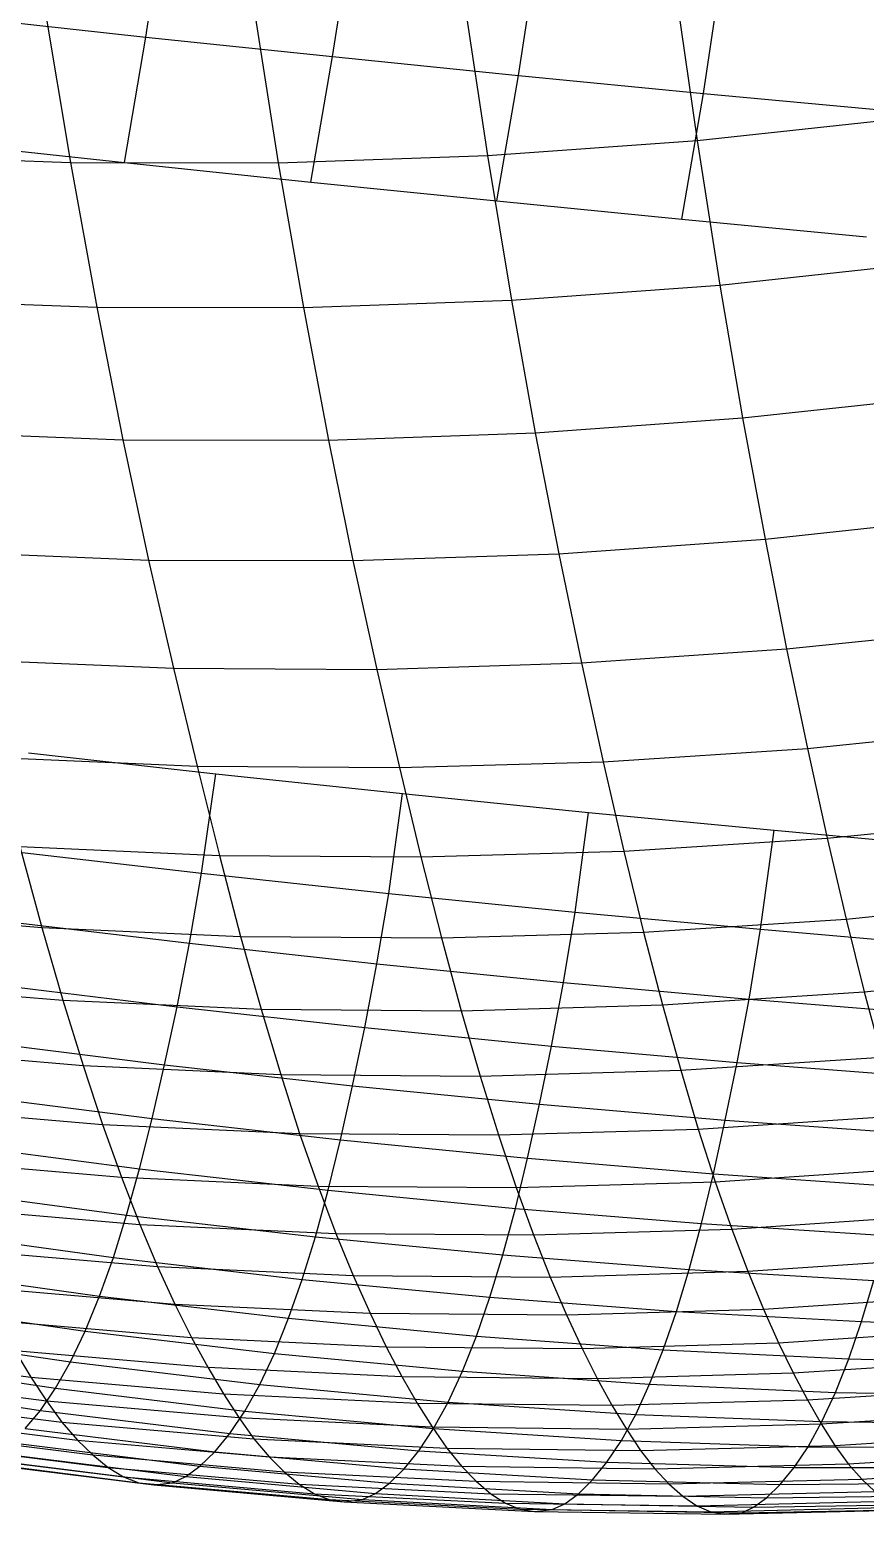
# Model space of a CAD drawing. Extents: x -429 to 429, y -1 to 209.
# Drawn here: x -184.46 to -176.03, y 7.64 to 22.61 of the extents above; entities that cross this region are included whole.
import ezdxf

# ---------------------------------------------------------------- set-up
doc = ezdxf.new("R2010")
doc.units = 0

msp = doc.modelspace()

# ---------------------------------------------------------------- linework, layer by layer
at = {"layer": 'default', "color": 3, "linetype": 'CONTINUOUS'}
for p, q in [((-183.289, 22.539, 41.145), (-183.06, 24.069, 41.691)), ((-181.406, 22.341, 40.545), (-181.173, 23.87, 41.104)), ((-179.531, 22.151, 39.918), (-179.297, 23.681, 40.482)), ((-177.666, 21.97, 39.264), (-177.433, 23.502, 39.824)), ((-185.181, 22.746, 41.718), (-183.289, 22.539, 41.145)), ((-183.504, 21.272, 40.625), (-183.289, 22.539, 41.145)), ((-183.289, 22.539, 41.145), (-181.406, 22.341, 40.545)), ((-181.625, 21.076, 40.011), (-181.406, 22.341, 40.545)), ((-181.406, 22.341, 40.545), (-179.531, 22.151, 39.918)), ((-179.751, 20.886, 39.378), (-179.531, 22.151, 39.918)), ((-179.531, 22.151, 39.918), (-177.666, 21.97, 39.264)), ((-177.884, 20.702, 38.729), (-177.666, 21.97, 39.264)), ((-177.666, 21.97, 39.264), (-175.809, 21.797, 38.584)), ((-185.389, 21.474, 41.222), (-183.504, 21.272, 40.625)), ((-183.504, 21.272, 40.625), (-181.625, 21.076, 40.011)), ((-181.625, 21.076, 40.011), (-179.751, 20.886, 39.378)), ((-179.751, 20.886, 39.378), (-177.884, 20.702, 38.729)), ((-177.884, 20.702, 38.729), (-176.022, 20.524, 38.061))]:
    msp.add_line(p, q, dxfattribs=at)
at = {"layer": 'default', "color": 5, "linetype": 'CONTINUOUS'}
for p, q in [((-177.956, 23.073, 12.414), (-177.729, 21.495, 13.253)), ((-180.081, 22.927, 12.481), (-179.843, 21.344, 13.357)), ((-184.315, 22.861, 13.064), (-184.052, 21.273, 13.985)), ((-182.205, 22.856, 12.698), (-181.955, 21.27, 13.601)), ((-177.729, 21.495, 13.253), (-175.624, 21.722, 13.291)), ((-179.843, 21.344, 13.357), (-177.729, 21.495, 13.253)), ((-177.729, 21.495, 13.253), (-177.499, 20.037, 14.095)), ((-186.124, 21.353, 14.506), (-184.052, 21.273, 13.985)), ((-184.052, 21.273, 13.985), (-181.955, 21.27, 13.601)), ((-184.052, 21.273, 13.985), (-183.785, 19.813, 14.909)), ((-181.955, 21.27, 13.601), (-179.843, 21.344, 13.357)), ((-181.955, 21.27, 13.601), (-181.701, 19.81, 14.507)), ((-179.843, 21.344, 13.357), (-179.602, 19.885, 14.235)), ((-177.499, 20.037, 14.095), (-175.404, 20.264, 14.087)), ((-179.602, 19.885, 14.235), (-177.499, 20.037, 14.095)), ((-177.499, 20.037, 14.095), (-177.27, 18.696, 14.922)), ((-185.846, 19.894, 15.439), (-183.785, 19.813, 14.909)), ((-183.785, 19.813, 14.909), (-181.701, 19.81, 14.507)), ((-183.785, 19.813, 14.909), (-183.522, 18.475, 15.81)), ((-181.701, 19.81, 14.507), (-179.602, 19.885, 14.235)), ((-181.701, 19.81, 14.507), (-181.449, 18.471, 15.392)), ((-179.602, 19.885, 14.235), (-179.362, 18.545, 15.095)), ((-177.27, 18.696, 14.922), (-175.183, 18.923, 14.874)), ((-179.362, 18.545, 15.095), (-177.27, 18.696, 14.922)), ((-177.27, 18.696, 14.922), (-177.044, 17.474, 15.729)), ((-185.571, 18.556, 16.348), (-183.522, 18.475, 15.81)), ((-183.522, 18.475, 15.81), (-181.449, 18.471, 15.392)), ((-183.522, 18.475, 15.81), (-183.262, 17.263, 16.69)), ((-181.449, 18.471, 15.392), (-179.362, 18.545, 15.095)), ((-181.449, 18.471, 15.392), (-181.201, 17.257, 16.256)), ((-179.362, 18.545, 15.095), (-179.125, 17.327, 15.935)), ((-177.044, 17.474, 15.729), (-174.967, 17.697, 15.64)), ((-179.125, 17.327, 15.935), (-177.044, 17.474, 15.729)), ((-177.044, 17.474, 15.729), (-176.826, 16.366, 16.505)), ((-185.301, 17.347, 17.237), (-183.262, 17.263, 16.69)), ((-183.262, 17.263, 16.69), (-181.201, 17.257, 16.256)), ((-183.262, 17.263, 16.69), (-183.011, 16.171, 17.534)), ((-181.201, 17.257, 16.256), (-179.125, 17.327, 15.935)), ((-181.201, 17.257, 16.256), (-180.961, 16.16, 17.084)), ((-179.125, 17.327, 15.935), (-178.896, 16.225, 16.741)), ((-176.826, 16.366, 16.505), (-174.757, 16.581, 16.377)), ((-178.896, 16.225, 16.741), (-176.826, 16.366, 16.505)), ((-176.826, 16.366, 16.505), (-176.617, 15.363, 17.24)), ((-185.04, 16.257, 18.088), (-183.011, 16.171, 17.534)), ((-180.961, 16.16, 17.084), (-178.896, 16.225, 16.741)), ((-178.896, 16.225, 16.741), (-178.678, 15.229, 17.504)), ((-183.011, 16.171, 17.534), (-180.961, 16.16, 17.084)), ((-183.011, 16.171, 17.534), (-182.773, 15.183, 18.331)), ((-180.961, 16.16, 17.084), (-180.732, 15.169, 17.868)), ((-176.617, 15.363, 17.24), (-174.556, 15.571, 17.078)), ((-184.474, 15.317, 38.345), (-182.585, 15.108, 37.723)), ((-178.678, 15.229, 17.504), (-176.617, 15.363, 17.24)), ((-176.617, 15.363, 17.24), (-176.417, 14.457, 17.935)), ((-184.793, 15.271, 18.892), (-182.773, 15.183, 18.331)), ((-182.773, 15.183, 18.331), (-180.732, 15.169, 17.868)), ((-182.773, 15.183, 18.331), (-182.548, 14.284, 19.078)), ((-180.732, 15.169, 17.868), (-178.678, 15.229, 17.504)), ((-180.732, 15.169, 17.868), (-180.516, 14.268, 18.604)), ((-178.678, 15.229, 17.504), (-178.47, 14.326, 18.222)), ((-182.728, 14.104, 37.401), (-182.585, 15.108, 37.723)), ((-182.585, 15.108, 37.723), (-180.702, 14.908, 37.084)), ((-180.84, 13.9, 36.764), (-180.702, 14.908, 37.084)), ((-180.702, 14.908, 37.084), (-178.824, 14.717, 36.428)), ((-178.96, 13.711, 36.102), (-178.824, 14.717, 36.428)), ((-178.824, 14.717, 36.428), (-176.952, 14.537, 35.755)), ((-177.089, 13.538, 35.416), (-176.952, 14.537, 35.755)), ((-176.952, 14.537, 35.755), (-175.086, 14.366, 35.065)), ((-176.417, 14.457, 17.935), (-174.365, 14.662, 17.743)), ((-178.47, 14.326, 18.222), (-176.417, 14.457, 17.935)), ((-176.417, 14.457, 17.935), (-176.226, 13.641, 18.593)), ((-184.624, 14.323, 38.012), (-182.728, 14.104, 37.401)), ((-184.561, 14.374, 19.645), (-182.548, 14.284, 19.078)), ((-184.561, 14.374, 19.645), (-184.34, 13.557, 20.354)), ((-182.548, 14.284, 19.078), (-180.516, 14.268, 18.604)), ((-182.548, 14.284, 19.078), (-182.334, 13.467, 19.782)), ((-180.516, 14.268, 18.604), (-178.47, 14.326, 18.222)), ((-180.516, 14.268, 18.604), (-180.309, 13.451, 19.297)), ((-178.47, 14.326, 18.222), (-178.271, 13.509, 18.901)), ((-182.85, 13.397, 37.11), (-182.728, 14.104, 37.401)), ((-182.728, 14.104, 37.401), (-180.84, 13.9, 36.764)), ((-180.959, 13.19, 36.473), (-180.84, 13.9, 36.764)), ((-180.84, 13.9, 36.764), (-178.96, 13.711, 36.102)), ((-176.226, 13.641, 18.593), (-174.181, 13.846, 18.376)), ((-186.322, 13.721, 21.01), (-184.34, 13.557, 20.354)), ((-179.077, 13.003, 35.808), (-178.96, 13.711, 36.102)), ((-178.96, 13.711, 36.102), (-177.089, 13.538, 35.416)), ((-178.271, 13.509, 18.901), (-176.226, 13.641, 18.593)), ((-176.226, 13.641, 18.593), (-176.043, 12.907, 19.222)), ((-184.75, 13.623, 37.717), (-182.85, 13.397, 37.11)), ((-184.34, 13.557, 20.354), (-182.334, 13.467, 19.782)), ((-184.34, 13.557, 20.354), (-184.128, 12.823, 21.032)), ((-180.309, 13.451, 19.297), (-178.271, 13.509, 18.901)), ((-178.271, 13.509, 18.901), (-178.079, 12.775, 19.549)), ((-177.205, 12.834, 35.115), (-177.089, 13.538, 35.416)), ((-177.089, 13.538, 35.416), (-175.227, 13.379, 34.704)), ((-182.975, 12.756, 36.804), (-182.85, 13.397, 37.11)), ((-182.85, 13.397, 37.11), (-180.959, 13.19, 36.473)), ((-182.334, 13.467, 19.782), (-180.309, 13.451, 19.297)), ((-182.334, 13.467, 19.782), (-182.128, 12.733, 20.456)), ((-180.309, 13.451, 19.297), (-180.11, 12.717, 19.961)), ((-181.081, 12.547, 36.168), (-180.959, 13.19, 36.473)), ((-180.959, 13.19, 36.473), (-179.077, 13.003, 35.808)), ((-176.043, 12.907, 19.222), (-174.005, 13.114, 18.98)), ((-186.104, 12.988, 21.688), (-184.128, 12.823, 21.032)), ((-184.879, 12.988, 37.409), (-182.975, 12.756, 36.804)), ((-179.198, 12.36, 35.501), (-179.077, 13.003, 35.808)), ((-179.077, 13.003, 35.808), (-177.205, 12.834, 35.115)), ((-178.079, 12.775, 19.549), (-176.043, 12.907, 19.222)), ((-176.043, 12.907, 19.222), (-175.866, 12.25, 19.823)), ((-184.128, 12.823, 21.032), (-182.128, 12.733, 20.456)), ((-184.128, 12.823, 21.032), (-183.923, 12.165, 21.681)), ((-183.101, 12.172, 36.494), (-182.975, 12.756, 36.804)), ((-182.975, 12.756, 36.804), (-181.081, 12.547, 36.168)), ((-182.128, 12.733, 20.456), (-180.11, 12.717, 19.961)), ((-182.128, 12.733, 20.456), (-181.929, 12.075, 21.1)), ((-180.11, 12.717, 19.961), (-178.079, 12.775, 19.549)), ((-178.079, 12.775, 19.549), (-177.895, 12.117, 20.17)), ((-177.325, 12.195, 34.802), (-177.205, 12.834, 35.115)), ((-177.205, 12.834, 35.115), (-175.344, 12.684, 34.393)), ((-180.11, 12.717, 19.961), (-179.918, 12.058, 20.596)), ((-181.204, 11.96, 35.858), (-181.081, 12.547, 36.168)), ((-181.081, 12.547, 36.168), (-179.198, 12.36, 35.501)), ((-185.895, 12.33, 22.338), (-183.923, 12.165, 21.681)), ((-185.007, 12.409, 37.096), (-183.101, 12.172, 36.494)), ((-179.319, 11.774, 35.188), (-179.198, 12.36, 35.501)), ((-179.198, 12.36, 35.501), (-177.325, 12.195, 34.802)), ((-183.923, 12.165, 21.681), (-181.929, 12.075, 21.1)), ((-183.923, 12.165, 21.681), (-183.728, 11.57, 22.3)), ((-183.225, 11.629, 36.184), (-183.101, 12.172, 36.494)), ((-183.101, 12.172, 36.494), (-181.204, 11.96, 35.858)), ((-177.895, 12.117, 20.17), (-175.866, 12.25, 19.823)), ((-177.445, 11.613, 34.484), (-177.325, 12.195, 34.802)), ((-177.325, 12.195, 34.802), (-175.464, 12.053, 34.072)), ((-181.929, 12.075, 21.1), (-179.918, 12.058, 20.596)), ((-181.929, 12.075, 21.1), (-181.739, 11.479, 21.714)), ((-179.918, 12.058, 20.596), (-177.895, 12.117, 20.17)), ((-179.918, 12.058, 20.596), (-179.734, 11.464, 21.201)), ((-177.895, 12.117, 20.17), (-177.718, 11.523, 20.762)), ((-185.135, 11.872, 36.785), (-183.225, 11.629, 36.184)), ((-181.326, 11.415, 35.547), (-181.204, 11.96, 35.858)), ((-181.204, 11.96, 35.858), (-179.319, 11.774, 35.188)), ((-185.696, 11.735, 22.956), (-183.728, 11.57, 22.3)), ((-179.439, 11.23, 34.875), (-179.319, 11.774, 35.188)), ((-179.319, 11.774, 35.188), (-177.445, 11.613, 34.484)), ((-183.728, 11.57, 22.3), (-181.739, 11.479, 21.714)), ((-183.728, 11.57, 22.3), (-183.537, 11.039, 22.899)), ((-183.353, 11.123, 35.863), (-183.225, 11.629, 36.184)), ((-183.225, 11.629, 36.184), (-181.326, 11.415, 35.547)), ((-177.718, 11.523, 20.762), (-175.695, 11.657, 20.397)), ((-177.564, 11.073, 34.168), (-177.445, 11.613, 34.484)), ((-177.445, 11.613, 34.484), (-175.584, 11.478, 33.748)), ((-181.739, 11.479, 21.714), (-179.734, 11.464, 21.201)), ((-181.739, 11.479, 21.714), (-181.553, 10.948, 22.309)), ((-181.451, 10.907, 35.226), (-181.326, 11.415, 35.547)), ((-181.326, 11.415, 35.547), (-179.439, 11.23, 34.875)), ((-179.734, 11.464, 21.201), (-177.718, 11.523, 20.762)), ((-179.734, 11.464, 21.201), (-179.555, 10.932, 21.786)), ((-177.718, 11.523, 20.762), (-177.546, 10.992, 21.333)), ((-185.264, 11.372, 36.465), (-183.353, 11.123, 35.863)), ((-185.501, 11.204, 23.556), (-183.537, 11.039, 22.899)), ((-183.484, 10.656, 35.528), (-183.353, 11.123, 35.863)), ((-183.353, 11.123, 35.863), (-181.451, 10.907, 35.226)), ((-179.562, 10.722, 34.552), (-179.439, 11.23, 34.875)), ((-179.439, 11.23, 34.875), (-177.564, 11.073, 34.168)), ((-177.546, 10.992, 21.333), (-175.531, 11.126, 20.95)), ((-183.537, 11.039, 22.899), (-181.553, 10.948, 22.309)), ((-183.537, 11.039, 22.899), (-183.351, 10.562, 23.479)), ((-181.553, 10.948, 22.309), (-179.555, 10.932, 21.786)), ((-181.553, 10.948, 22.309), (-181.373, 10.471, 22.884)), ((-179.555, 10.932, 21.786), (-177.546, 10.992, 21.333)), ((-177.685, 10.57, 33.843), (-177.564, 11.073, 34.168)), ((-177.564, 11.073, 34.168), (-175.702, 10.945, 33.427)), ((-177.546, 10.992, 21.333), (-177.379, 10.515, 21.884)), ((-185.397, 10.912, 36.13), (-183.484, 10.656, 35.528)), ((-181.58, 10.437, 34.89), (-181.451, 10.907, 35.226)), ((-181.451, 10.907, 35.226), (-179.562, 10.722, 34.552)), ((-179.555, 10.932, 21.786), (-179.381, 10.455, 22.352)), ((-185.311, 10.728, 24.136), (-183.351, 10.562, 23.479)), ((-183.618, 10.229, 35.181), (-183.484, 10.656, 35.528)), ((-183.484, 10.656, 35.528), (-181.58, 10.437, 34.89)), ((-179.689, 10.254, 34.215), (-179.562, 10.722, 34.552)), ((-179.562, 10.722, 34.552), (-177.685, 10.57, 33.843)), ((-177.379, 10.515, 21.884), (-175.371, 10.65, 21.483)), ((-185.533, 10.491, 35.785), (-183.618, 10.229, 35.181)), ((-183.351, 10.562, 23.479), (-181.373, 10.471, 22.884)), ((-183.351, 10.562, 23.479), (-183.172, 10.137, 24.038)), ((-179.381, 10.455, 22.352), (-177.379, 10.515, 21.884)), ((-177.81, 10.107, 33.504), (-177.685, 10.57, 33.843)), ((-177.685, 10.57, 33.843), (-175.822, 10.45, 33.098)), ((-177.379, 10.515, 21.884), (-177.216, 10.089, 22.416)), ((-181.713, 10.007, 34.541), (-181.58, 10.437, 34.89)), ((-181.58, 10.437, 34.89), (-179.689, 10.254, 34.215)), ((-181.373, 10.471, 22.884), (-179.381, 10.455, 22.352)), ((-181.373, 10.471, 22.884), (-181.198, 10.045, 23.438)), ((-179.381, 10.455, 22.352), (-179.212, 10.029, 22.897)), ((-185.127, 10.303, 24.695), (-183.172, 10.137, 24.038)), ((-183.757, 9.838, 34.818), (-183.618, 10.229, 35.181)), ((-183.618, 10.229, 35.181), (-181.713, 10.007, 34.541)), ((-179.819, 9.826, 33.865), (-179.689, 10.254, 34.215)), ((-179.689, 10.254, 34.215), (-177.81, 10.107, 33.504)), ((-177.216, 10.089, 22.416), (-175.217, 10.223, 21.996)), ((-185.673, 10.106, 35.425), (-183.757, 9.838, 34.818)), ((-183.172, 10.137, 24.038), (-181.198, 10.045, 23.438)), ((-183.172, 10.137, 24.038), (-182.998, 9.758, 24.576)), ((-181.198, 10.045, 23.438), (-179.212, 10.029, 22.897)), ((-181.198, 10.045, 23.438), (-181.029, 9.666, 23.971)), ((-179.212, 10.029, 22.897), (-177.216, 10.089, 22.416)), ((-177.938, 9.684, 33.154), (-177.81, 10.107, 33.504)), ((-177.81, 10.107, 33.504), (-175.946, 9.996, 32.758)), ((-177.216, 10.089, 22.416), (-177.06, 9.708, 22.928)), ((-184.95, 9.924, 25.233), (-182.998, 9.758, 24.576)), ((-181.85, 9.614, 34.176), (-181.713, 10.007, 34.541)), ((-181.713, 10.007, 34.541), (-179.819, 9.826, 33.865)), ((-179.212, 10.029, 22.897), (-179.048, 9.649, 23.422)), ((-176.071, 9.582, 32.409), (-175.946, 9.996, 32.758)), ((-185.818, 9.761, 35.047), (-183.901, 9.486, 34.436)), ((-183.901, 9.486, 34.436), (-183.757, 9.838, 34.818)), ((-183.757, 9.838, 34.818), (-181.85, 9.614, 34.176)), ((-182.998, 9.758, 24.576), (-181.029, 9.666, 23.971)), ((-182.998, 9.758, 24.576), (-182.829, 9.42, 25.094)), ((-179.954, 9.434, 33.5), (-179.819, 9.826, 33.865)), ((-179.819, 9.826, 33.865), (-177.938, 9.684, 33.154)), ((-177.06, 9.708, 22.928), (-175.067, 9.841, 22.491)), ((-184.778, 9.587, 25.752), (-182.829, 9.42, 25.094)), ((-181.993, 9.259, 33.792), (-181.85, 9.614, 34.176)), ((-181.85, 9.614, 34.176), (-179.954, 9.434, 33.5)), ((-181.029, 9.666, 23.971), (-179.048, 9.649, 23.422)), ((-181.029, 9.666, 23.971), (-180.865, 9.328, 24.486)), ((-179.048, 9.649, 23.422), (-177.06, 9.708, 22.928)), ((-179.048, 9.649, 23.422), (-178.89, 9.31, 23.928)), ((-178.07, 9.297, 32.789), (-177.938, 9.684, 33.154)), ((-177.938, 9.684, 33.154), (-176.071, 9.582, 32.409)), ((-177.06, 9.708, 22.928), (-176.908, 9.367, 23.422)), ((-185.967, 9.456, 34.654), (-184.05, 9.175, 34.037)), ((-184.05, 9.175, 34.037), (-183.901, 9.486, 34.436)), ((-183.901, 9.486, 34.436), (-181.993, 9.259, 33.792)), ((-176.908, 9.367, 23.422), (-174.921, 9.499, 22.969)), ((-176.2, 9.205, 32.046), (-176.071, 9.582, 32.409)), ((-176.071, 9.582, 32.409), (-174.219, 9.52, 31.629)), ((-184.612, 9.288, 26.253), (-182.666, 9.12, 25.594)), ((-184.612, 9.288, 26.253), (-184.45, 9.021, 26.736)), ((-182.829, 9.42, 25.094), (-180.865, 9.328, 24.486)), ((-182.829, 9.42, 25.094), (-182.666, 9.12, 25.594)), ((-180.865, 9.328, 24.486), (-178.89, 9.31, 23.928)), ((-180.865, 9.328, 24.486), (-180.707, 9.027, 24.982)), ((-180.095, 9.08, 33.115), (-179.954, 9.434, 33.5)), ((-179.954, 9.434, 33.5), (-178.07, 9.297, 32.789)), ((-178.89, 9.31, 23.928), (-176.908, 9.367, 23.422)), ((-178.89, 9.31, 23.928), (-178.737, 9.008, 24.416)), ((-178.208, 8.95, 32.407), (-178.07, 9.297, 32.789)), ((-178.07, 9.297, 32.789), (-176.2, 9.205, 32.046)), ((-176.908, 9.367, 23.422), (-176.76, 9.063, 23.898)), ((-186.376, 9.262, 27.436), (-184.45, 9.021, 26.736)), ((-186.118, 9.196, 34.25), (-184.201, 8.908, 33.627)), ((-184.201, 8.908, 33.627), (-184.05, 9.175, 34.037)), ((-184.05, 9.175, 34.037), (-182.14, 8.946, 33.391)), ((-182.14, 8.946, 33.391), (-181.993, 9.259, 33.792)), ((-181.993, 9.259, 33.792), (-180.095, 9.08, 33.115)), ((-176.76, 9.063, 23.898), (-174.781, 9.192, 23.43)), ((-176.334, 8.867, 31.668), (-176.2, 9.205, 32.046)), ((-176.2, 9.205, 32.046), (-174.345, 9.157, 31.27)), ((-186.217, 9.024, 27.905), (-184.293, 8.783, 27.208)), ((-184.45, 9.021, 26.736), (-182.508, 8.853, 26.078)), ((-184.45, 9.021, 26.736), (-184.293, 8.783, 27.208)), ((-182.666, 9.12, 25.594), (-180.707, 9.027, 24.982)), ((-182.666, 9.12, 25.594), (-182.508, 8.853, 26.078)), ((-180.707, 9.027, 24.982), (-178.737, 9.008, 24.416)), ((-180.707, 9.027, 24.982), (-180.553, 8.759, 25.461)), ((-180.239, 8.769, 32.715), (-180.095, 9.08, 33.115)), ((-180.095, 9.08, 33.115), (-178.208, 8.95, 32.407)), ((-178.737, 9.008, 24.416), (-176.76, 9.063, 23.898)), ((-178.737, 9.008, 24.416), (-178.588, 8.738, 24.888)), ((-176.76, 9.063, 23.898), (-176.617, 8.791, 24.359)), ((-186.271, 8.978, 33.84), (-184.354, 8.685, 33.21)), ((-184.354, 8.685, 33.21), (-184.201, 8.908, 33.627)), ((-184.201, 8.908, 33.627), (-182.291, 8.676, 32.978)), ((-182.508, 8.853, 26.078), (-180.553, 8.759, 25.461)), ((-182.508, 8.853, 26.078), (-182.353, 8.615, 26.549)), ((-182.291, 8.676, 32.978), (-182.14, 8.946, 33.391)), ((-182.14, 8.946, 33.391), (-180.239, 8.769, 32.715)), ((-178.349, 8.644, 32.01), (-178.208, 8.95, 32.407)), ((-178.208, 8.95, 32.407), (-176.334, 8.867, 31.668)), ((-176.617, 8.791, 24.359), (-174.644, 8.918, 23.875)), ((-176.471, 8.572, 31.276), (-176.334, 8.867, 31.668)), ((-176.334, 8.867, 31.668), (-174.475, 8.834, 30.898)), ((-186.059, 8.808, 28.366), (-184.137, 8.567, 27.673)), ((-184.293, 8.783, 27.208), (-182.353, 8.615, 26.549)), ((-184.293, 8.783, 27.208), (-184.137, 8.567, 27.673)), ((-180.553, 8.759, 25.461), (-178.588, 8.738, 24.888)), ((-180.553, 8.759, 25.461), (-180.403, 8.52, 25.928)), ((-180.387, 8.501, 32.302), (-180.239, 8.769, 32.715)), ((-180.239, 8.769, 32.715), (-178.349, 8.644, 32.01)), ((-178.588, 8.738, 24.888), (-176.617, 8.791, 24.359)), ((-178.588, 8.738, 24.888), (-178.443, 8.497, 25.347)), ((-176.617, 8.791, 24.359), (-176.478, 8.548, 24.806)), ((-185.902, 8.627, 28.826), (-183.98, 8.386, 28.137)), ((-184.506, 8.504, 32.792), (-184.354, 8.685, 33.21)), ((-184.354, 8.685, 33.21), (-182.442, 8.451, 32.558)), ((-184.137, 8.567, 27.673), (-182.2, 8.399, 27.013)), ((-184.137, 8.567, 27.673), (-183.98, 8.386, 28.137)), ((-182.442, 8.451, 32.558), (-182.291, 8.676, 32.978)), ((-182.353, 8.615, 26.549), (-180.403, 8.52, 25.928)), ((-182.353, 8.615, 26.549), (-182.2, 8.399, 27.013)), ((-182.291, 8.676, 32.978), (-180.387, 8.501, 32.302)), ((-178.493, 8.382, 31.601), (-178.349, 8.644, 32.01)), ((-178.443, 8.497, 25.347), (-176.478, 8.548, 24.806)), ((-178.349, 8.644, 32.01), (-176.471, 8.572, 31.276)), ((-176.61, 8.318, 30.875), (-176.471, 8.572, 31.276)), ((-176.478, 8.548, 24.806), (-174.511, 8.672, 24.306)), ((-176.478, 8.548, 24.806), (-176.341, 8.331, 25.244)), ((-176.471, 8.572, 31.276), (-174.607, 8.552, 30.516)), ((-185.744, 8.477, 29.282), (-183.824, 8.236, 28.597)), ((-184.506, 8.504, 32.792), (-182.593, 8.268, 32.137)), ((-182.593, 8.268, 32.137), (-182.442, 8.451, 32.558)), ((-182.442, 8.451, 32.558), (-180.536, 8.277, 31.883)), ((-182.2, 8.399, 27.013), (-180.254, 8.303, 26.388)), ((-182.2, 8.399, 27.013), (-182.047, 8.217, 27.476)), ((-180.536, 8.277, 31.883), (-180.387, 8.501, 32.302)), ((-180.403, 8.52, 25.928), (-178.443, 8.497, 25.347)), ((-180.403, 8.52, 25.928), (-180.254, 8.303, 26.388)), ((-180.387, 8.501, 32.302), (-178.493, 8.382, 31.601)), ((-178.443, 8.497, 25.347), (-178.299, 8.281, 25.798)), ((-176.341, 8.331, 25.244), (-174.381, 8.454, 24.727)), ((-185.588, 8.351, 29.734), (-183.67, 8.11, 29.052)), ((-185.433, 8.255, 30.183), (-183.515, 8.014, 29.504)), ((-184.802, 8.257, 31.971), (-182.886, 8.018, 31.31)), ((-184.658, 8.361, 32.374), (-182.744, 8.124, 31.715)), ((-183.98, 8.386, 28.137), (-182.047, 8.217, 27.476)), ((-183.98, 8.386, 28.137), (-183.824, 8.236, 28.597)), ((-182.744, 8.124, 31.715), (-182.593, 8.268, 32.137)), ((-182.593, 8.268, 32.137), (-180.685, 8.095, 31.462)), ((-180.685, 8.095, 31.462), (-180.536, 8.277, 31.883)), ((-180.536, 8.277, 31.883), (-178.639, 8.163, 31.186)), ((-180.254, 8.303, 26.388), (-178.299, 8.281, 25.798)), ((-180.254, 8.303, 26.388), (-180.105, 8.121, 26.845)), ((-178.639, 8.163, 31.186), (-178.493, 8.382, 31.601)), ((-178.493, 8.382, 31.601), (-176.61, 8.318, 30.875)), ((-178.299, 8.281, 25.798), (-176.341, 8.331, 25.244)), ((-178.299, 8.281, 25.798), (-178.156, 8.097, 26.245)), ((-176.751, 8.108, 30.469), (-176.61, 8.318, 30.875)), ((-176.61, 8.318, 30.875), (-174.74, 8.312, 30.125)), ((-176.341, 8.331, 25.244), (-176.204, 8.146, 25.677)), ((-176.204, 8.146, 25.677), (-174.252, 8.268, 25.141)), ((-185.279, 8.197, 30.622), (-183.362, 7.956, 29.947)), ((-185.125, 8.173, 31.063), (-183.209, 7.933, 30.392)), ((-184.936, 8.194, 31.598), (-183.021, 7.955, 30.932)), ((-183.824, 8.236, 28.597), (-181.894, 8.067, 27.935)), ((-183.824, 8.236, 28.597), (-183.67, 8.11, 29.052)), ((-183.67, 8.11, 29.052), (-181.742, 7.941, 28.389)), ((-183.67, 8.11, 29.052), (-183.515, 8.014, 29.504)), ((-182.886, 8.018, 31.31), (-182.744, 8.124, 31.715)), ((-182.744, 8.124, 31.715), (-180.833, 7.952, 31.042)), ((-182.047, 8.217, 27.476), (-180.105, 8.121, 26.845)), ((-182.047, 8.217, 27.476), (-181.894, 8.067, 27.935)), ((-180.833, 7.952, 31.042), (-180.685, 8.095, 31.462)), ((-180.685, 8.095, 31.462), (-178.783, 7.985, 30.77)), ((-180.105, 8.121, 26.845), (-178.156, 8.097, 26.245)), ((-180.105, 8.121, 26.845), (-179.957, 7.97, 27.298)), ((-178.783, 7.985, 30.77), (-178.639, 8.163, 31.186)), ((-178.639, 8.163, 31.186), (-176.751, 8.108, 30.469)), ((-178.156, 8.097, 26.245), (-176.204, 8.146, 25.677)), ((-178.156, 8.097, 26.245), (-178.014, 7.945, 26.687)), ((-176.89, 7.938, 30.061), (-176.751, 8.108, 30.469)), ((-176.751, 8.108, 30.469), (-174.874, 8.113, 29.731)), ((-176.204, 8.146, 25.677), (-176.069, 7.993, 26.103)), ((-176.069, 7.993, 26.103), (-174.125, 8.112, 25.547)), ((-183.515, 8.014, 29.504), (-181.59, 7.845, 28.84)), ((-183.515, 8.014, 29.504), (-183.362, 7.956, 29.947)), ((-183.362, 7.956, 29.947), (-181.44, 7.787, 29.281)), ((-183.362, 7.956, 29.947), (-183.209, 7.933, 30.392)), ((-183.209, 7.933, 30.392), (-183.021, 7.955, 30.932)), ((-183.021, 7.955, 30.932), (-182.886, 8.018, 31.31)), ((-183.021, 7.955, 30.932), (-181.105, 7.785, 30.263)), ((-182.886, 8.018, 31.31), (-180.973, 7.847, 30.637)), ((-181.894, 8.067, 27.935), (-179.957, 7.97, 27.298)), ((-181.894, 8.067, 27.935), (-181.742, 7.941, 28.389)), ((-181.742, 7.941, 28.389), (-179.809, 7.844, 27.746)), ((-181.742, 7.941, 28.389), (-181.59, 7.845, 28.84)), ((-180.973, 7.847, 30.637), (-180.833, 7.952, 31.042)), ((-180.833, 7.952, 31.042), (-178.927, 7.845, 30.355)), ((-179.957, 7.97, 27.298), (-178.014, 7.945, 26.687)), ((-179.957, 7.97, 27.298), (-179.809, 7.844, 27.746)), ((-178.927, 7.845, 30.355), (-178.783, 7.985, 30.77)), ((-178.783, 7.985, 30.77), (-176.89, 7.938, 30.061)), ((-178.014, 7.945, 26.687), (-176.069, 7.993, 26.103)), ((-178.014, 7.945, 26.687), (-177.872, 7.819, 27.124)), ((-177.029, 7.804, 29.655), (-176.89, 7.938, 30.061)), ((-176.89, 7.938, 30.061), (-175.008, 7.954, 29.336)), ((-176.069, 7.993, 26.103), (-175.935, 7.866, 26.524)), ((-183.209, 7.933, 30.392), (-181.289, 7.763, 29.725)), ((-181.59, 7.845, 28.84), (-179.661, 7.748, 28.19)), ((-181.59, 7.845, 28.84), (-181.44, 7.787, 29.281)), ((-181.105, 7.785, 30.263), (-180.973, 7.847, 30.637)), ((-180.973, 7.847, 30.637), (-179.064, 7.744, 29.955)), ((-179.809, 7.844, 27.746), (-177.872, 7.819, 27.124)), ((-179.809, 7.844, 27.746), (-179.661, 7.748, 28.19)), ((-179.064, 7.744, 29.955), (-178.927, 7.845, 30.355)), ((-178.927, 7.845, 30.355), (-177.029, 7.804, 29.655)), ((-177.872, 7.819, 27.124), (-175.935, 7.866, 26.524)), ((-177.872, 7.819, 27.124), (-177.731, 7.723, 27.556)), ((-177.161, 7.708, 29.263), (-177.029, 7.804, 29.655)), ((-177.029, 7.804, 29.655), (-175.14, 7.829, 28.943)), ((-181.44, 7.787, 29.281), (-179.516, 7.689, 28.625)), ((-181.44, 7.787, 29.281), (-181.289, 7.763, 29.725)), ((-181.289, 7.763, 29.725), (-181.105, 7.785, 30.263)), ((-181.289, 7.763, 29.725), (-179.37, 7.665, 29.06)), ((-181.105, 7.785, 30.263), (-179.191, 7.684, 29.591)), ((-179.661, 7.748, 28.19), (-177.731, 7.723, 27.556)), ((-179.661, 7.748, 28.19), (-179.516, 7.689, 28.625)), ((-179.516, 7.689, 28.625), (-177.591, 7.663, 27.978)), ((-179.516, 7.689, 28.625), (-179.37, 7.665, 29.06)), ((-179.37, 7.665, 29.06), (-179.191, 7.684, 29.591)), ((-179.37, 7.665, 29.06), (-177.451, 7.637, 28.401)), ((-179.191, 7.684, 29.591), (-179.064, 7.744, 29.955)), ((-179.191, 7.684, 29.591), (-177.279, 7.652, 28.918)), ((-179.064, 7.744, 29.955), (-177.161, 7.708, 29.263)), ((-177.731, 7.723, 27.556), (-175.801, 7.77, 26.938)), ((-177.731, 7.723, 27.556), (-177.591, 7.663, 27.978)), ((-177.591, 7.663, 27.978), (-175.669, 7.709, 27.343)), ((-177.591, 7.663, 27.978), (-177.451, 7.637, 28.401)), ((-177.451, 7.637, 28.401), (-175.537, 7.681, 27.746)), ((-177.451, 7.637, 28.401), (-177.279, 7.652, 28.918)), ((-177.279, 7.652, 28.918), (-177.161, 7.708, 29.263)), ((-177.279, 7.652, 28.918), (-175.374, 7.69, 28.245)), ((-177.161, 7.708, 29.263), (-175.266, 7.74, 28.562))]:
    msp.add_line(p, q, dxfattribs=at)

doc.saveas('drawing.dxf')
